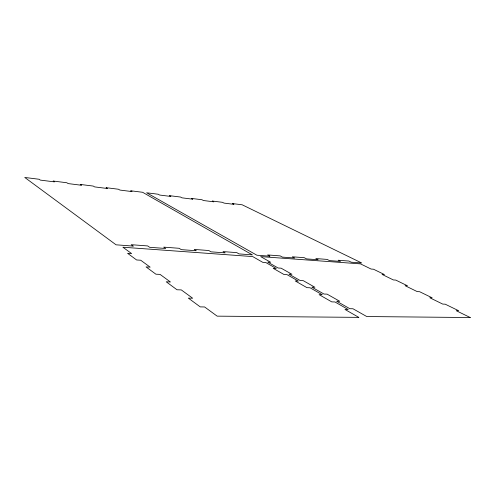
<?xml version="1.0" encoding="UTF-8"?>
<svg xmlns="http://www.w3.org/2000/svg" width="495" height="495" viewBox="0 0 495 495"><rect width="100%" height="100%" fill="white"/><g stroke="black" fill="none" stroke-linecap="round" stroke-linejoin="round"><path stroke-width="0.74" d="M358.788 317.369L217.169 316.15L204.614 306.968L200.234 306.888L188.341 298.12L192.666 298.231L181.288 289.909L177.012 289.767L166.215 281.797L170.429 281.971L160.064 274.397L155.9 274.193L146.05 266.923L150.158 267.151L140.679 260.221L136.62 259.974L127.599 253.316L131.602 253.582L122.902 247.222L252.728 256.589L262.765 262.338L265.821 262.542L276.253 268.494L273.178 268.309L283.994 274.508L287.094 274.675L298.355 281.098L295.237 280.95L306.925 287.651L310.068 287.781L322.257 294.729L319.096 294.624L331.774 301.888L334.96 301.969L348.195 309.517L344.99 309.462L358.788 317.369M470.25 317.543L366.758 316.54L352.985 308.762L349.829 308.701L336.643 301.214L339.774 301.3L327.102 294.141L323.984 294.036L311.831 287.137L314.931 287.267L303.231 280.659L300.149 280.51L288.919 274.131L291.976 274.304L281.135 268.185L278.103 267.993L267.69 262.084L270.703 262.288L260.636 256.602L360.502 263.872L371.108 269.057L373.484 269.212L384.442 274.558L382.06 274.409L393.377 279.947L395.771 280.083L407.49 285.794L405.089 285.677L417.211 291.604L419.611 291.704L432.166 297.829L429.765 297.743L442.771 304.103L445.178 304.171L458.667 310.742L456.254 310.699L470.25 317.543M133.136 246.077L116.071 244.815L24.75 177.458L39.13 179.264L40.312 180.106L54.382 181.869L53.163 181.028L66.856 182.754L68.112 183.583L81.514 185.26L80.227 184.431L93.283 186.077L94.601 186.9L107.378 188.496L106.041 187.679L118.503 189.245L119.87 190.061L132.072 191.59L130.68 190.779L142.591 192.277L252.407 254.894L238.98 253.904L236.796 252.629L223.01 251.59L225.176 252.883L210.957 251.831L208.828 250.526L194.219 249.431L196.323 250.748L181.244 249.635L179.178 248.298L163.672 247.135L165.701 248.484L149.669 247.302L147.683 245.935L131.194 244.697L133.136 246.077M269.831 256.181L256.905 255.228L146.6 192.778L158.159 194.232L159.6 195.036L170.924 196.453L169.457 195.655L180.52 197.047L182.005 197.839L192.846 199.194L191.342 198.408L201.941 199.739L203.457 200.524L213.846 201.824L212.312 201.044L222.472 202.319L224.025 203.099L233.987 204.342L232.421 203.569L242.173 204.794L361.684 262.975L351.215 262.202L348.87 261.044L338.141 260.24L340.48 261.41L329.46 260.593L327.139 259.411L315.847 258.563L318.161 259.757L306.56 258.897L304.264 257.691L292.366 256.8L294.643 258.019L282.404 257.115L280.145 255.884L267.591 254.937L269.831 256.181"/></g></svg>
